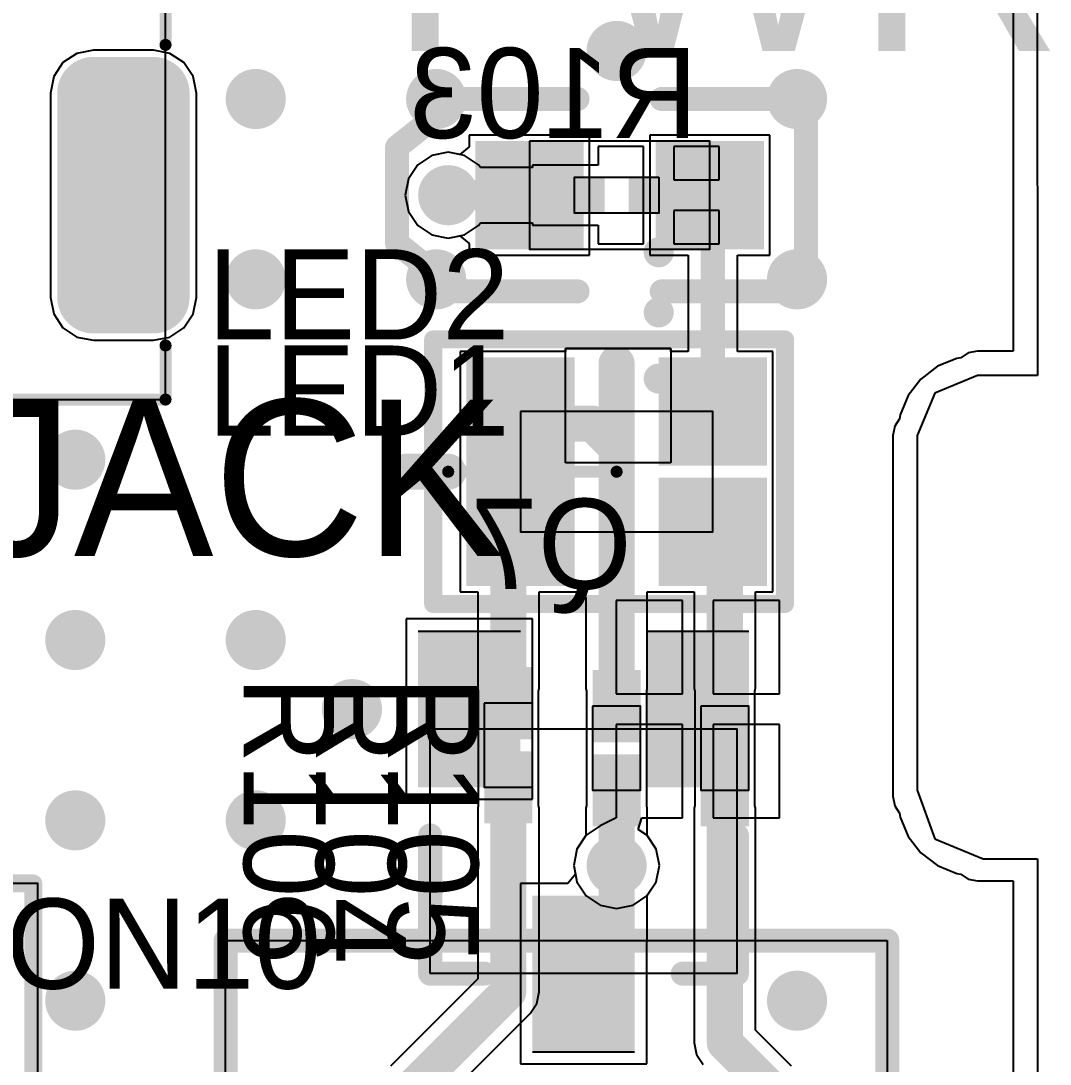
# Model space of a CAD drawing. Header units: millimetres. Extents: x 15 to 122, y 23 to 96.
# Drawn here: x 110.55 to 119.1, y 77.47 to 86.15 of the extents above; entities that cross this region are included whole.
import ezdxf

# ---------------------------------------------------------------- set-up
doc = ezdxf.new("R2010")
doc.units = ezdxf.units.MM
for name, color, linetype in [('Bottom Modules', 3, 'Continuous'), ('BottomLayer', 5, 'Continuous'), ('BottomOverlay', 54, 'Continuous'), ('BottomPaste', 16, 'Continuous'), ('TopLayer', 1, 'Continuous'), ('TopOverlay', 2, 'Continuous'), ('TopPaste', 8, 'Continuous'), ('TopSolder', 216, 'Continuous'), ('Upper Modules', 80, 'Continuous')]:
    doc.layers.add(name, color=color, linetype=linetype)
doc.styles.get("Standard").update_dxf_attribs({"font": 'ARExthalf2.shx', "width": 0.1})

msp = doc.modelspace()

# ---------------------------------------------------------------- linework, layer by layer
at = {"layer": 'Bottom Modules'}
for p, q in [((113.84999836, 81.07499659999999), (114.6999992, 81.07499659999999)), ((115.74999964, 81.07499406), (116.60000048, 81.07499406)), ((114.799999, 77.57499852), (115.64999984, 77.57499852))]:
    msp.add_line(p, q, dxfattribs=at)
for points in [[(115.85000198, 84.84999794), (115.85000198, 84.54999853999999), (115.15000084, 84.54999853999999), (115.15000084, 84.84999794)], [(113.94999816, 78.22499721999999), (113.94999816, 80.26174136763001), (116.49999814, 80.26174136763001), (116.49999814, 78.22499721999999)], [(105.61249896, 78.97499825999999), (105.61249896, 73.47499909999999), (110.68750024, 73.47499909999999), (110.68750024, 78.97499825999999)]]:
    msp.add_lwpolyline(points, close=True, dxfattribs=at)
at = {"layer": 'BottomLayer'}
for p, q in [((118.79609718, 91.99998364), (118.79608448, 83.40392005999999)), ((111.01343812, 85.87969362), (110.89766492, 85.80233792)), ((111.15000122, 85.90685891999999), (111.01343812, 85.87969362)), ((111.65000022, 85.90685891999999), (111.15000122, 85.90685891999999)), ((111.78656332, 85.87969362), (111.65000022, 85.90685891999999)), ((111.90233652, 85.80233792), (111.78656332, 85.87969362)), ((110.89766492, 85.80233792), (110.82030922, 85.68656471999999)), ((111.97969222, 85.68656471999999), (111.90233652, 85.80233792)), ((110.82030922, 85.68656471999999), (110.79314392, 85.55000161999999)), ((112.00685752, 85.55000161999999), (111.97969222, 85.68656471999999)), ((110.79314392, 85.55000161999999), (110.79314392, 83.84999993999999)), ((112.00685752, 83.84999993999999), (112.00685752, 85.55000161999999)), ((114.1000004, 85.05685808), (113.9634373, 85.02969277999999)), ((114.2365635, 85.02969277999999), (114.1000004, 85.05685808)), ((115.72300198, 85.10399794), (115.34600248, 85.10399794)), ((115.34600248, 85.10399794), (115.34600248, 84.94999774)), ((115.72300198, 84.69999824), (115.72300198, 85.10399794)), ((116.35400148, 85.10399794), (115.97700198, 85.10399794)), ((115.97700198, 85.10399794), (115.97700198, 84.82699824)), ((116.35400148, 84.82699824), (116.35400148, 85.10399794)), ((113.9634373, 85.02969277999999), (113.8476641, 84.95233707999999)), ((114.3523367, 84.95233707999999), (114.2365635, 85.02969277999999)), ((113.8476641, 84.95233707999999), (113.7703084, 84.83656388)), ((114.36766052, 84.92940342), (114.3523367, 84.95233707999999)), ((114.80000154, 84.92940342), (114.36766052, 84.92940342)), ((115.34600248, 84.94999774), (114.80000154, 84.94999774)), ((114.80000154, 84.94999774), (114.80000154, 84.92940342)), ((113.7703084, 84.83656388), (113.7431431, 84.70000078)), ((115.97700198, 84.82699824), (116.35400148, 84.82699824)), ((113.7431431, 84.70000078), (113.7703084, 84.56343767999999)), ((115.72300198, 84.29599854), (115.72300198, 84.69999824)), ((113.7703084, 84.56343767999999), (113.8476641, 84.44766448)), ((116.35400148, 84.57299823999999), (115.97700198, 84.57299823999999)), ((115.97700198, 84.57299823999999), (115.97700198, 84.29599854)), ((116.35400148, 84.29599854), (116.35400148, 84.57299823999999)), ((113.8476641, 84.44766448), (113.9634373, 84.37030878)), ((114.2365635, 84.37030878), (114.3523367, 84.44766448)), ((114.3523367, 84.44766448), (114.36765798, 84.47059306)), ((114.36765798, 84.47059306), (114.80000154, 84.47059306)), ((114.80000154, 84.47059306), (114.80000154, 84.44999874)), ((114.80000154, 84.44999874), (115.34600248, 84.44999874)), ((115.34600248, 84.44999874), (115.34600248, 84.29599854)), ((113.9634373, 84.37030878), (114.1000004, 84.34314348)), ((114.1000004, 84.34314348), (114.2365635, 84.37030878)), ((115.34600248, 84.29599854), (115.72300198, 84.29599854)), ((115.97700198, 84.29599854), (116.35400148, 84.29599854)), ((110.79314392, 83.84999993999999), (110.82030922, 83.71343684)), ((111.97969222, 83.71343684), (112.00685752, 83.84999993999999)), ((110.82030922, 83.71343684), (110.89766492, 83.59766364)), ((111.90233652, 83.59766364), (111.97969222, 83.71343684)), ((110.89766492, 83.59766364), (111.01343812, 83.52030794)), ((111.78656332, 83.52030794), (111.90233652, 83.59766364)), ((111.01343812, 83.52030794), (111.15000122, 83.49314264)), ((111.15000122, 83.49314264), (111.65000022, 83.49314264)), ((111.65000022, 83.49314264), (111.78656332, 83.52030794)), ((118.50000176, 83.40392005999999), (118.42196534, 83.38839811999999)), ((118.79608448, 83.40392005999999), (118.50000176, 83.40392005999999)), ((118.32770594, 83.34301339999999), (118.16715508, 83.27650858)), ((118.36050242, 83.3473314), (118.32770594, 83.34301339999999)), ((118.42196534, 83.38839811999999), (118.36050242, 83.3473314)), ((118.16715508, 83.27650858), (118.02928388, 83.17071758)), ((118.02928388, 83.17071758), (117.92349288, 83.03284891999999)), ((117.92349288, 83.03284891999999), (117.85698806, 82.87229552)), ((117.85698806, 82.87229552), (117.85267006, 82.83949903999999)), ((117.85267006, 82.83949903999999), (117.81160334, 82.77803612)), ((117.81160334, 82.77803612), (117.7960814, 82.69999969999999)), ((117.7960814, 82.69999969999999), (117.7960814, 79.70000062)), ((116.04800006, 81.32899406), (115.49599964, 81.32899406)), ((115.49599964, 81.32899406), (115.49599964, 80.55199535999999)), ((116.04800006, 80.55199535999999), (116.04800006, 81.32899406)), ((116.85400048, 81.32899406), (116.30200006, 81.32899406)), ((116.30200006, 81.32899406), (116.30200006, 80.55199535999999)), ((116.85400048, 80.55199535999999), (116.85400048, 81.32899406)), ((114.799999, 81.1749964), (113.74999856, 81.1749964)), ((113.74999856, 81.1749964), (113.74999856, 79.67499939999999)), ((114.799999, 79.67499939999999), (114.799999, 81.1749964)), ((115.49599964, 80.55199535999999), (116.04800006, 80.55199535999999)), ((116.30200006, 80.55199535999999), (116.85400048, 80.55199535999999)), ((116.04800006, 80.29799536), (115.49599964, 80.29799536)), ((115.49599964, 80.29799536), (115.49599964, 79.52100174)), ((116.04800006, 79.52099666), (116.04800006, 80.29799536)), ((116.85400048, 80.29799536), (116.30200006, 80.29799536)), ((116.30200006, 80.29799536), (116.30200006, 79.52099666)), ((116.85400048, 79.52099666), (116.85400048, 80.29799536)), ((113.74999856, 79.67499939999999), (113.97785942, 79.67499939999999)), ((113.97785942, 79.67499939999999), (114.0000006, 79.67059504)), ((114.0000006, 79.67059504), (114.02214178, 79.67499939999999)), ((114.02214178, 79.67499939999999), (114.799999, 79.67499939999999)), ((117.7960814, 79.70000062), (117.81160334, 79.6219642)), ((117.81160334, 79.6219642), (117.85267006, 79.56050128)), ((115.4959971, 79.52099919999999), (115.36343704, 79.4546925)), ((115.49599964, 79.52100174), (115.4959971, 79.52099919999999)), ((115.4959971, 79.52099919999999), (115.4959971, 79.52099919999999)), ((115.4959971, 79.52099919999999), (115.4959971, 79.52099919999999)), ((115.68055096, 79.42530216), (115.70957808, 79.52099666)), ((115.70957808, 79.52099666), (116.04800006, 79.52099666)), ((116.30200006, 79.52099666), (116.85400048, 79.52099666)), ((117.85267006, 79.56050128), (117.85698806, 79.52770733999999)), ((117.85698806, 79.52770733999999), (117.92349288, 79.36715647999999)), ((115.3634345, 79.45468996), (115.24766384, 79.3773368)), ((115.36343704, 79.4546925), (115.36343196, 79.4546925)), ((115.36343196, 79.4546925), (115.3634345, 79.45468996)), ((115.75233644, 79.3773368), (115.68055096, 79.42530216)), ((115.24766384, 79.3773368), (115.17030814, 79.2615636)), ((115.82969214, 79.2615636), (115.75233644, 79.3773368)), ((117.92349288, 79.36715647999999), (118.02928388, 79.22928528)), ((115.17030814, 79.2615636), (115.14314284, 79.1250005)), ((115.85685744, 79.1250005), (115.82969214, 79.2615636)), ((118.02928388, 79.22928528), (118.16715508, 79.12349427999999)), ((115.14314284, 79.1250005), (115.1576056, 79.05229808)), ((115.82969214, 78.9884374), (115.85685744, 79.1250005)), ((118.16715508, 79.12349427999999), (118.32770594, 79.05698946)), ((118.32770594, 79.05698946), (118.36049988, 79.05267146)), ((115.09416402, 78.97499572), (114.6999992, 78.97499572)), ((114.6999992, 78.97499572), (114.6999992, 77.47499872)), ((115.1576056, 79.05229808), (115.09416402, 78.97499572)), ((115.75489676, 78.87649705999999), (115.82969214, 78.9884374)), ((118.36049988, 79.05267146), (118.4219628, 79.01160474)), ((118.4219628, 79.01160474), (118.49999922, 78.9960828)), ((118.49999922, 78.9960828), (118.79608448, 78.9960828)), ((118.79608448, 78.9960828), (118.79609718, 75.99998769999999)), ((115.75489676, 78.49999794), (115.75489676, 78.87649705999999)), ((115.74999964, 78.47537772), (115.75489676, 78.49999794)), ((115.74999964, 77.47499872), (115.74999964, 78.47537772)), ((114.6999992, 77.47499872), (115.74999964, 77.47499872))]:
    msp.add_line(p, q, dxfattribs=at)
for points, const_width in [([(115.37500166, 85.90000092, 1), (115.62499862, 85.90000092, 1)], 0.2499995), ([(111.02500274, 85.55000161999999, 1), (111.2749997, 85.55000161999999, 1)], 0.2499995), ([(111.52500174, 85.55000161999999, 1), (111.7749987, 85.55000161999999, 1)], 0.2499995), ([(112.37496702, 85.49997377999999, 1), (112.62496398, 85.49997377999999, 1)], 0.2499995), ([(113.87496656, 85.49997377999999, 1), (114.12496352, 85.49997377999999, 1)], 0.2499995), ([(116.87496564, 85.49997377999999, 1), (117.1249626, 85.49997377999999, 1)], 0.2499995), ([(113.97500192, 84.70000078, 1), (114.22499888, 84.70000078, 1)], 0.2499995), ([(114.03750116, 84.70000078, 1), (114.16249964, 84.70000078, 1)], 0.12499848), ([(114.0375037, 84.69999824, 1), (114.16250218, 84.69999824, 1)], 0.12499848), ([(114.0375037, 84.69999824, 1), (114.16250218, 84.69999824, 1)], 0.12499848), ([(115.0875016, 84.69999824, 1), (115.21250008, 84.69999824, 1)], 0.12499848), ([(115.78750274, 84.22500045999999, 1), (115.91250122, 84.22500045999999, 1)], 0.12499848), ([(112.37496702, 83.99997424, 1), (112.62496398, 83.99997424, 1)], 0.2499995), ([(113.87496656, 83.99997424, 1), (114.12496352, 83.99997424, 1)], 0.2499995), ([(116.87496564, 83.99997424, 1), (117.1249626, 83.99997424, 1)], 0.2499995), ([(111.02500274, 83.84999993999999, 1), (111.2749997, 83.84999993999999, 1)], 0.2499995), ([(111.52500174, 83.84999993999999, 1), (111.7749987, 83.84999993999999, 1)], 0.2499995), ([(115.78750274, 83.72500146, 1), (115.91250122, 83.72500146, 1)], 0.12499848), ([(115.78750274, 83.17500002, 1), (115.91250122, 83.17500002, 1)], 0.12499848), ([(110.87496748, 82.4999747, 1), (111.12496444, 82.4999747, 1)], 0.2499995), ([(110.87496748, 80.99997515999999, 1), (111.12496444, 80.99997515999999, 1)], 0.2499995), ([(112.37496702, 80.99997515999999, 1), (112.62496398, 80.99997515999999, 1)], 0.2499995), ([(113.93750136, 79.90000022, 1), (114.06249984, 79.90000022, 1)], 0.12499848), ([(110.87496748, 79.49997562, 1), (111.12496444, 79.49997562, 1)], 0.2499995), ([(112.37496702, 79.49997562, 1), (112.62496398, 79.49997562, 1)], 0.2499995), ([(115.37500166, 79.1250005, 1), (115.62499862, 79.1250005, 1)], 0.2499995), ([(115.42500156, 79.1250005, 1), (115.57499872, 79.1250005, 1)], 0.1499997), ([(115.42500156, 78.49999794, 1), (115.57499872, 78.49999794, 1)], 0.1499997), ([(115.42500156, 78.49999794, 1), (115.57499872, 78.49999794, 1)], 0.1499997), ([(115.15000084, 78.22499721999999, 1), (115.299998, 78.22499721999999, 1)], 0.1499997), ([(110.87496748, 77.99997608, 1), (111.12496444, 77.99997608, 1)], 0.2499995), ([(116.87496564, 77.99997608, 1), (117.1249626, 77.99997608, 1)], 0.2499995)]:
    msp.add_lwpolyline(points, format="xyb", close=True, dxfattribs=dict(at, const_width=const_width))
for points, const_width in [([(114.1000004, 84.70000078), (114.10000294, 84.69999824)], 0.2499995), ([(114.10000294, 84.69999824), (115.15000084, 84.69999824)], 0.2499995), ([(115.50000014, 78.49999794), (115.50000014, 79.1250005)], 0.2999994), ([(115.22499942, 78.22499721999999), (115.50000014, 78.49999794)], 0.2999994)]:
    msp.add_lwpolyline(points, dxfattribs=dict(at, const_width=const_width))
for points in [[(111.15000122, 85.80000111999999), (111.15000122, 83.60000044), (111.65000022, 85.80000111999999), (111.65000022, 83.60000044)], [(110.90000172, 85.55000161999999), (110.90000172, 83.84999993999999), (111.89999972, 85.55000161999999), (111.89999972, 83.84999993999999)], [(114.90000134, 84.84999794), (114.90000134, 84.54999853999999), (115.40000034, 84.84999794), (115.40000034, 84.54999853999999)], [(115.60000248, 84.84999794), (115.60000248, 84.54999853999999), (116.10000148, 84.84999794), (116.10000148, 84.54999853999999)], [(113.84999836, 79.7749992), (114.6999992, 79.7749992), (113.84999836, 81.07499659999999), (114.6999992, 81.07499659999999)], [(115.74999964, 79.77499666), (116.60000048, 79.77499666), (115.74999964, 81.07499406), (116.60000048, 81.07499406)], [(114.799999, 77.57499852), (115.64999984, 77.57499852), (114.799999, 78.87499591999999), (115.64999984, 78.87499591999999)]]:
    msp.add_solid(points, dxfattribs=at)
at = {"layer": 'BottomOverlay'}
for points, const_width in [([(113.42500048, 80.4249979, 1), (113.17499844, 80.4249979, 1)], 0.2499995), ([(113.1124992, 80.4249979, 1), (113.23749768, 80.4249979, 1)], 0.12499848), ([(113.36250124, 80.4249979, 1), (113.48749972, 80.4249979, 1)], 0.12499848), ([(113.89999826, 79.37499745999999, 1), (113.99999806, 79.37499745999999, 1)], 0.0999998), ([(116.44999824, 79.37499745999999, 1), (116.54999804, 79.37499745999999, 1)], 0.0999998), ([(110.61249912, 78.97499825999999, 1), (110.68750024, 78.97499825999999, 1)], 0.07499858), ([(110.61249912, 78.97499825999999, 1), (110.68750024, 78.97499825999999, 1)], 0.07499858), ([(113.89999826, 78.22499721999999, 1), (113.99999806, 78.22499721999999, 1)], 0.0999998), ([(113.89999826, 78.22499721999999, 1), (113.99999806, 78.22499721999999, 1)], 0.0999998), ([(114.3499999, 78.22499721999999, 1), (114.4499997, 78.22499721999999, 1)], 0.0999998), ([(115.99999914, 78.22499721999999, 1), (116.09999894, 78.22499721999999, 1)], 0.0999998), ([(116.44999824, 78.22499721999999, 1), (116.54999804, 78.22499721999999, 1)], 0.0999998), ([(116.45000078, 78.22499721999999, 1), (116.55000058, 78.22499721999999, 1)], 0.0999998)]:
    msp.add_lwpolyline(points, format="xyb", close=True, dxfattribs=dict(at, const_width=const_width))
for points, const_width in [([(113.94999816, 78.22499721999999), (113.94999816, 79.37499745999999)], 0.1999996), ([(116.49999814, 78.22499721999999), (116.49999814, 79.37499745999999)], 0.1999996), ([(110.40000018, 78.97499825999999), (110.64999968, 78.97499825999999)], 0.1499997), ([(110.64999968, 73.47499909999999), (110.64999968, 78.97499825999999)], 0.1499997), ([(113.94999816, 78.22499721999999), (114.3999998, 78.22499721999999)], 0.1999996), ([(116.04999904, 78.22499721999999), (116.50000068, 78.22499721999999)], 0.1999996)]:
    msp.add_lwpolyline(points, dxfattribs=dict(at, const_width=const_width))
at = {"layer": 'BottomPaste'}
for points in [[(114.90000134, 84.84999794), (114.90000134, 84.54999853999999), (115.40000034, 84.84999794), (115.40000034, 84.54999853999999)], [(114.90000134, 84.84999794), (114.90000134, 84.54999853999999), (115.40000034, 84.84999794), (115.40000034, 84.54999853999999)], [(115.60000248, 84.84999794), (115.60000248, 84.54999853999999), (116.10000148, 84.84999794), (116.10000148, 84.54999853999999)], [(115.60000248, 84.84999794), (115.60000248, 84.54999853999999), (116.10000148, 84.84999794), (116.10000148, 84.54999853999999)], [(113.84999836, 79.7749992), (114.6999992, 79.7749992), (113.84999836, 81.07499659999999), (114.6999992, 81.07499659999999)], [(113.84999836, 79.7749992), (114.6999992, 79.7749992), (113.84999836, 81.07499659999999), (114.6999992, 81.07499659999999)], [(115.74999964, 79.77499666), (116.60000048, 79.77499666), (115.74999964, 81.07499406), (116.60000048, 81.07499406)], [(115.74999964, 79.77499666), (116.60000048, 79.77499666), (115.74999964, 81.07499406), (116.60000048, 81.07499406)], [(114.799999, 77.57499852), (115.64999984, 77.57499852), (114.799999, 78.87499591999999), (115.64999984, 78.87499591999999)], [(114.799999, 77.57499852), (115.64999984, 77.57499852), (114.799999, 78.87499591999999), (115.64999984, 78.87499591999999)]]:
    msp.add_solid(points, dxfattribs=at)
at = {"layer": 'TopLayer'}
for p, q in [((118.79609718, 91.99998364), (118.79608448, 83.40392005999999)), ((111.01343812, 85.87969362), (110.89766492, 85.80233792)), ((111.15000122, 85.90685891999999), (111.01343812, 85.87969362)), ((111.65000022, 85.90685891999999), (111.15000122, 85.90685891999999)), ((111.78656332, 85.87969362), (111.65000022, 85.90685891999999)), ((111.90233652, 85.80233792), (111.78656332, 85.87969362)), ((110.89766492, 85.80233792), (110.82030922, 85.68656471999999)), ((111.97969222, 85.68656471999999), (111.90233652, 85.80233792)), ((110.82030922, 85.68656471999999), (110.79314392, 85.55000161999999)), ((112.00685752, 85.55000161999999), (111.97969222, 85.68656471999999)), ((110.79314392, 85.55000161999999), (110.79314392, 83.84999993999999)), ((112.00685752, 83.84999993999999), (112.00685752, 85.55000161999999)), ((115.27499932, 85.19999978), (114.27500132, 85.19999978)), ((114.27500132, 85.19999978), (114.27500132, 85.10086358)), ((115.27499932, 84.20000178), (115.27499932, 85.19999978)), ((116.7750014, 85.19999978), (115.7750034, 85.19999978)), ((115.7750034, 85.19999978), (115.7750034, 84.20000178)), ((116.7750014, 84.20000178), (116.7750014, 85.19999978)), ((114.1000004, 85.05685808), (113.9634373, 85.02969277999999)), ((114.19769896, 85.03742453999999), (114.1000004, 85.05685808)), ((114.27500132, 85.10086358), (114.19769896, 85.03742453999999)), ((113.9634373, 85.02969277999999), (113.8476641, 84.95233707999999)), ((113.8476641, 84.95233707999999), (113.7703084, 84.83656388)), ((113.7703084, 84.83656388), (113.7431431, 84.70000078)), ((113.7431431, 84.70000078), (113.7703084, 84.56343767999999)), ((113.7703084, 84.56343767999999), (113.8476641, 84.44766448)), ((113.8476641, 84.44766448), (113.9634373, 84.37030878)), ((113.9634373, 84.37030878), (114.1000004, 84.34314348)), ((114.1000004, 84.34314348), (114.19769896, 84.36257701999999)), ((114.19769896, 84.36257701999999), (114.27500132, 84.29913798)), ((114.27500132, 84.29913798), (114.27500132, 84.20000178)), ((114.27500132, 84.20000178), (115.27499932, 84.20000178)), ((115.7750034, 84.20000178), (116.09608226, 84.20000178)), ((116.09608226, 84.20000178), (116.09608226, 83.3999983)), ((116.5039199, 83.3999983), (116.5039199, 84.20000178)), ((116.5039199, 84.20000178), (116.7750014, 84.20000178)), ((110.79314392, 83.84999993999999), (110.82030922, 83.71343684)), ((111.97969222, 83.71343684), (112.00685752, 83.84999993999999)), ((110.82030922, 83.71343684), (110.89766492, 83.59766364)), ((111.90233652, 83.59766364), (111.97969222, 83.71343684)), ((110.89766492, 83.59766364), (111.01343812, 83.52030794)), ((111.78656332, 83.52030794), (111.90233652, 83.59766364)), ((111.01343812, 83.52030794), (111.15000122, 83.49314264)), ((111.15000122, 83.49314264), (111.65000022, 83.49314264)), ((111.65000022, 83.49314264), (111.78656332, 83.52030794)), ((115.07499972, 83.3999983), (114.2000002, 83.3999983)), ((114.2000002, 83.3999983), (114.2000002, 82.4000003)), ((115.07499972, 82.47500142), (115.07499972, 83.42499952)), ((115.07499972, 83.42499952), (115.95000178, 83.42499952)), ((115.95000178, 83.42499952), (115.07499972, 83.42499952)), ((115.07499972, 83.42499952), (115.07499972, 83.3999983)), ((115.95000178, 83.42499952), (115.95000178, 82.47500142)), ((115.95000178, 83.3999983), (115.95000178, 83.42499952)), ((116.09608226, 83.3999983), (115.95000178, 83.3999983)), ((116.80000008, 83.3999983), (116.5039199, 83.3999983)), ((116.80000008, 82.4000003), (116.80000008, 83.3999983)), ((118.50000176, 83.40392005999999), (118.42196534, 83.38839811999999)), ((118.79608448, 83.40392005999999), (118.50000176, 83.40392005999999)), ((118.32770594, 83.34301339999999), (118.16715508, 83.27650858)), ((118.36050242, 83.3473314), (118.32770594, 83.34301339999999)), ((118.42196534, 83.38839811999999), (118.36050242, 83.3473314)), ((118.16715508, 83.27650858), (118.02928388, 83.17071758)), ((118.02928388, 83.17071758), (117.92349288, 83.03284891999999)), ((117.92349288, 83.03284891999999), (117.85698806, 82.87229552)), ((117.85698806, 82.87229552), (117.85267006, 82.83949903999999)), ((117.85267006, 82.83949903999999), (117.81160334, 82.77803612)), ((117.81160334, 82.77803612), (117.7960814, 82.69999969999999)), ((117.7960814, 82.69999969999999), (117.7960814, 79.70000062)), ((115.95000178, 82.47500142), (115.07499972, 82.47500142)), ((114.2000002, 82.4000003), (114.2000002, 81.4000023)), ((116.80000008, 81.4000023), (116.80000008, 82.4000003)), ((114.2000002, 81.4000023), (114.34510532, 81.4000023)), ((114.34510532, 81.4000023), (114.34510532, 80.60000136)), ((114.85489856, 80.60000136), (114.85489856, 81.4000023)), ((114.85489856, 81.4000023), (115.19999566, 81.4000023)), ((115.19999566, 81.4000023), (115.19999312, 81.4000023)), ((115.19999312, 81.4000023), (115.24510352, 81.3548919)), ((115.19999566, 81.4000023), (115.19999566, 81.4000023)), ((115.75489676, 80.60000136), (115.75489676, 81.39999976)), ((115.75489676, 81.39999976), (115.80000462, 81.39999976)), ((115.80000462, 81.39999976), (115.80000462, 81.4000023)), ((115.80000462, 81.4000023), (116.14510426, 81.4000023)), ((116.14510426, 81.4000023), (116.14510426, 80.60000136)), ((116.6548975, 80.60000136), (116.6548975, 81.4000023)), ((116.6548975, 81.4000023), (116.80000008, 81.4000023)), ((115.24510352, 81.3548919), (115.24510352, 80.60000136)), ((114.34510532, 80.60000136), (114.3499999, 80.57539638)), ((114.3499999, 80.57539638), (114.3499999, 80.19571972)), ((114.8499989, 80.57536843999999), (114.85489856, 80.60000136)), ((114.8499989, 80.19571718), (114.8499989, 80.57536843999999)), ((115.24510352, 80.60000136), (115.2499981, 80.57539638)), ((115.2499981, 80.57539638), (115.2499981, 80.17071849999999)), ((115.7499971, 80.57536843999999), (115.75489676, 80.60000136)), ((115.7499971, 80.17071596), (115.7499971, 80.57536843999999)), ((116.14510426, 80.60000136), (116.14999884, 80.57539638)), ((116.14999884, 80.57539638), (116.14999884, 80.17071849999999)), ((116.64999784, 80.57536843999999), (116.6548975, 80.60000136)), ((116.64999784, 80.17071596), (116.64999784, 80.57536843999999)), ((114.3499999, 80.19571972), (114.34999736, 80.19571718)), ((114.34999736, 80.19571718), (114.3499999, 80.19571463999999)), ((114.3499999, 80.19571463999999), (114.34999736, 80.12500358)), ((114.8499989, 80.19571463999999), (114.85000144, 80.19571718)), ((114.85000144, 80.19571718), (114.8499989, 80.19571718)), ((114.85000144, 80.12500358), (114.8499989, 80.19571463999999)), ((114.34999736, 80.12500358), (114.34999736, 80.12500104)), ((114.34999736, 80.12500104), (114.34999736, 80.12500104)), ((114.34999736, 80.12500104), (114.3499999, 80.05429251999999)), ((114.8499989, 80.05429251999999), (114.85000144, 80.12500104)), ((114.85000144, 80.12500104), (114.85000144, 80.12500358)), ((114.85000144, 80.12500358), (114.85000144, 80.12500358)), ((115.2499981, 80.17071849999999), (115.24999556, 80.17071596)), ((115.24999556, 80.17071596), (115.2499981, 80.17071342)), ((115.2499981, 80.17071342), (115.24999556, 80.10000235999999)), ((115.24999556, 80.10000235999999), (115.24999556, 80.09999982)), ((115.24999556, 80.09999982), (115.24999556, 80.09999982)), ((115.24999556, 80.09999982), (115.2499981, 80.0292913)), ((115.7499971, 80.17071342), (115.74999964, 80.17071596)), ((115.74999964, 80.17071596), (115.7499971, 80.17071596)), ((115.74999964, 80.10000235999999), (115.7499971, 80.17071342)), ((115.7499971, 80.0292913), (115.74999964, 80.09999982)), ((115.74999964, 80.09999982), (115.74999964, 80.10000235999999)), ((115.74999964, 80.10000235999999), (115.74999964, 80.10000235999999)), ((116.14999884, 80.17071849999999), (116.1499963, 80.17071596)), ((116.1499963, 80.17071596), (116.14999884, 80.17071342)), ((116.14999884, 80.17071342), (116.1499963, 80.10000235999999)), ((116.1499963, 80.10000235999999), (116.1499963, 80.09999982)), ((116.1499963, 80.09999982), (116.1499963, 80.09999982)), ((116.1499963, 80.09999982), (116.14999884, 80.0292913)), ((116.64999784, 80.17071342), (116.65000038, 80.17071596)), ((116.65000038, 80.17071596), (116.64999784, 80.17071596)), ((116.65000038, 80.10000235999999), (116.64999784, 80.17071342)), ((116.64999784, 80.0292913), (116.65000038, 80.09999982)), ((116.65000038, 80.09999982), (116.65000038, 80.10000235999999)), ((116.65000038, 80.10000235999999), (116.65000038, 80.10000235999999)), ((114.3499999, 80.05429251999999), (114.34999736, 80.05428998)), ((114.34999736, 80.05428998), (114.3499999, 80.05428998)), ((114.3499999, 80.05428998), (114.3499999, 79.6246058)), ((114.85000144, 80.05428998), (114.8499989, 80.05429251999999)), ((114.8499989, 80.05428744), (114.85000144, 80.05428998)), ((114.8499989, 79.62463374), (114.8499989, 80.05428744)), ((115.2499981, 80.0292913), (115.24999556, 80.02928876)), ((115.24999556, 80.02928876), (115.2499981, 80.02928876)), ((115.2499981, 80.02928876), (115.2499981, 79.6246058)), ((115.74999964, 80.02928876), (115.7499971, 80.0292913)), ((115.7499971, 80.02928621999999), (115.74999964, 80.02928876)), ((115.7499971, 79.62463374), (115.7499971, 80.02928621999999)), ((116.14999884, 80.0292913), (116.1499963, 80.02928876)), ((116.1499963, 80.02928876), (116.14999884, 80.02928876)), ((116.14999884, 80.02928876), (116.14999884, 79.6246058)), ((116.65000038, 80.02928876), (116.64999784, 80.0292913)), ((116.64999784, 80.02928621999999), (116.65000038, 80.02928876)), ((116.64999784, 79.62463374), (116.64999784, 80.02928621999999)), ((117.7960814, 79.70000062), (117.81160334, 79.6219642)), ((114.3499999, 79.6246058), (114.34510532, 79.60000081999999)), ((114.34510532, 79.60000081999999), (114.34510532, 78.18058531999999)), ((114.85489856, 79.60000081999999), (114.8499989, 79.62463374)), ((114.85489856, 78.07500259999999), (114.85489856, 79.60000081999999)), ((115.2499981, 79.6246058), (115.24510352, 79.60000081999999)), ((115.24510352, 79.60000081999999), (115.24510352, 79.37350393999999)), ((115.75489676, 79.60000081999999), (115.7499971, 79.62463374)), ((115.75489676, 79.37350393999999), (115.75489676, 79.60000081999999)), ((116.14999884, 79.6246058), (116.14510426, 79.60000081999999)), ((116.14510426, 79.60000081999999), (116.14510426, 77.64999963999999)), ((116.6548975, 79.60000081999999), (116.64999784, 79.62463374)), ((116.6548975, 77.75557982), (116.6548975, 79.60000081999999)), ((117.81160334, 79.6219642), (117.85267006, 79.56050128)), ((117.85267006, 79.56050128), (117.85698806, 79.52770733999999)), ((117.85698806, 79.52770733999999), (117.92349288, 79.36715647999999)), ((115.24510352, 79.37350393999999), (115.17030814, 79.2615636)), ((115.82969214, 79.2615636), (115.75489676, 79.37350393999999)), ((117.92349288, 79.36715647999999), (118.02928388, 79.22928528)), ((115.17030814, 79.2615636), (115.14314284, 79.1250005)), ((115.85685744, 79.1250005), (115.82969214, 79.2615636)), ((118.02928388, 79.22928528), (118.16715508, 79.12349427999999)), ((115.14314284, 79.1250005), (115.17030814, 78.9884374)), ((115.82969214, 78.9884374), (115.85685744, 79.1250005)), ((118.16715508, 79.12349427999999), (118.32770594, 79.05698946)), ((118.32770594, 79.05698946), (118.36049988, 79.05267146)), ((115.17030814, 78.9884374), (115.24766384, 78.8726642)), ((115.75233644, 78.8726642), (115.82969214, 78.9884374)), ((118.36049988, 79.05267146), (118.4219628, 79.01160474)), ((118.4219628, 79.01160474), (118.49999922, 78.9960828)), ((118.49999922, 78.9960828), (118.79608448, 78.9960828)), ((118.79608448, 78.9960828), (118.79609718, 75.99998769999999)), ((115.24766384, 78.8726642), (115.36343704, 78.79530849999999)), ((115.36343704, 78.79530849999999), (115.50000014, 78.7681432)), ((115.50000014, 78.7681432), (115.63656324, 78.79530849999999)), ((115.63656324, 78.79530849999999), (115.75233644, 78.8726642)), ((114.34510532, 78.18058531999999), (113.62048142, 77.45595888)), ((114.8354955, 77.97745898), (114.85489856, 78.07500259999999)), ((114.78024288, 77.8947642), (114.8354955, 77.97745898)), ((113.98095822, 77.09548208), (114.78024288, 77.8947642)), ((116.95451844, 77.45595888), (116.6548975, 77.75557982)), ((116.14510426, 77.64999963999999), (116.16450732, 77.55245348)), ((116.16450732, 77.55245348), (116.21976248, 77.46976124))]:
    msp.add_line(p, q, dxfattribs=at)
for points, const_width in [([(115.37500166, 85.90000092, 1), (115.62499862, 85.90000092, 1)], 0.2499995), ([(111.02500274, 85.55000161999999, 1), (111.2749997, 85.55000161999999, 1)], 0.2499995), ([(111.52500174, 85.55000161999999, 1), (111.7749987, 85.55000161999999, 1)], 0.2499995), ([(112.37496702, 85.49997377999999, 1), (112.62496398, 85.49997377999999, 1)], 0.2499995), ([(113.87496656, 85.49997377999999, 1), (114.12496352, 85.49997377999999, 1)], 0.2499995), ([(116.87496564, 85.49997377999999, 1), (117.1249626, 85.49997377999999, 1)], 0.2499995), ([(113.97500192, 84.70000078, 1), (114.22499888, 84.70000078, 1)], 0.2499995), ([(114.03750116, 84.70000078, 1), (114.16249964, 84.70000078, 1)], 0.12499848), ([(114.71250108, 84.70000078, 1), (114.83749956, 84.70000078, 1)], 0.12499848), ([(116.2250025, 84.70000078, 1), (116.3250023, 84.70000078, 1)], 0.0999998), ([(116.25000118, 84.6750021, 1), (116.35000098, 84.6750021, 1)], 0.0999998), ([(116.25000118, 84.6750021, 1), (116.35000098, 84.6750021, 1)], 0.0999998), ([(112.37496702, 83.99997424, 1), (112.62496398, 83.99997424, 1)], 0.2499995), ([(113.87496656, 83.99997424, 1), (114.12496352, 83.99997424, 1)], 0.2499995), ([(116.87496564, 83.99997424, 1), (117.1249626, 83.99997424, 1)], 0.2499995), ([(111.02500274, 83.84999993999999, 1), (111.2749997, 83.84999993999999, 1)], 0.2499995), ([(111.52500174, 83.84999993999999, 1), (111.7749987, 83.84999993999999, 1)], 0.2499995), ([(116.25000118, 82.89999929999999, 1), (116.35000098, 82.89999929999999, 1)], 0.0999998), ([(114.62500062, 82.7999995, 1), (114.77499778, 82.7999995, 1)], 0.1499997), ([(115.22500196, 82.7999995, 1), (115.37499912, 82.7999995, 1)], 0.1499997), ([(115.22500196, 82.7999995, 1), (115.37499912, 82.7999995, 1)], 0.1499997), ([(116.23750184, 82.7999995, 1), (116.36250032, 82.7999995, 1)], 0.12499848), ([(110.87496748, 82.4999747, 1), (111.12496444, 82.4999747, 1)], 0.2499995), ([(115.42500156, 82.5999999, 1), (115.57499872, 82.5999999, 1)], 0.1499997), ([(115.42500156, 82.5999999, 1), (115.57499872, 82.5999999, 1)], 0.1499997), ([(116.21250062, 81.8000015, 1), (116.38750154, 81.8000015, 1)], 0.17499838), ([(114.52500336, 81.70000424, 1), (114.67500052, 81.70000424, 1)], 0.1499997), ([(116.31250042, 81.7000017, 1), (116.48750134, 81.7000017, 1)], 0.17499838), ([(116.3250023, 81.7000017, 1), (116.47499946, 81.7000017, 1)], 0.1499997), ([(110.87496748, 80.99997515999999, 1), (111.12496444, 80.99997515999999, 1)], 0.2499995), ([(112.37496702, 80.99997515999999, 1), (112.62496398, 80.99997515999999, 1)], 0.2499995), ([(114.52500336, 80.60000136, 1), (114.67500052, 80.60000136, 1)], 0.1499997), ([(115.42500156, 80.60000136, 1), (115.57499872, 80.60000136, 1)], 0.1499997), ([(116.3250023, 80.60000136, 1), (116.47499946, 80.60000136, 1)], 0.1499997), ([(110.87496748, 79.49997562, 1), (111.12496444, 79.49997562, 1)], 0.2499995), ([(112.37496702, 79.49997562, 1), (112.62496398, 79.49997562, 1)], 0.2499995), ([(114.52500336, 79.60000081999999, 1), (114.67500052, 79.60000081999999, 1)], 0.1499997), ([(115.42500156, 79.60000081999999, 1), (115.57499872, 79.60000081999999, 1)], 0.1499997), ([(116.3250023, 79.60000081999999, 1), (116.47499946, 79.60000081999999, 1)], 0.1499997), ([(115.37500166, 79.1250005, 1), (115.62499862, 79.1250005, 1)], 0.2499995), ([(115.42500156, 79.1250005, 1), (115.57499872, 79.1250005, 1)], 0.1499997), ([(110.87496748, 77.99997608, 1), (111.12496444, 77.99997608, 1)], 0.2499995), ([(114.52500336, 78.07500259999999, 1), (114.67500052, 78.07500259999999, 1)], 0.1499997), ([(114.52500336, 78.07500259999999, 1), (114.67500052, 78.07500259999999, 1)], 0.1499997), ([(116.87496564, 77.99997608, 1), (117.1249626, 77.99997608, 1)], 0.2499995), ([(116.3250023, 77.64999963999999, 1), (116.47499946, 77.64999963999999, 1)], 0.1499997), ([(116.3250023, 77.64999963999999, 1), (116.47499946, 77.64999963999999, 1)], 0.1499997)]:
    msp.add_lwpolyline(points, format="xyb", close=True, dxfattribs=dict(at, const_width=const_width))
for points, const_width in [([(114.1000004, 84.70000078), (114.77500032, 84.70000078)], 0.2499995), ([(116.2750024, 84.70000078), (116.30000108, 84.6750021)], 0.1999996), ([(116.30000108, 82.89999929999999), (116.30000108, 84.6750021)], 0.1999996), ([(114.6999992, 82.7999995), (115.30000054, 82.7999995)], 0.2999994), ([(115.30000054, 82.7999995), (115.50000014, 82.5999999)], 0.2999994), ([(115.50000014, 80.60000136), (115.50000014, 82.5999999)], 0.2999994), ([(116.30000108, 81.8000015), (116.40000088, 81.7000017)], 0.3499993), ([(114.60000194, 80.60000136), (114.60000194, 81.70000424)], 0.2999994), ([(116.40000088, 80.60000136), (116.40000088, 81.7000017)], 0.2999994), ([(114.60000194, 78.07500259999999), (114.60000194, 79.60000081999999)], 0.2999994), ([(115.50000014, 79.1250005), (115.50000014, 79.60000081999999)], 0.2999994), ([(116.40000088, 77.64999963999999), (116.40000088, 79.60000081999999)], 0.2999994), ([(113.62500008, 77.10000074), (114.60000194, 78.07500259999999)], 0.2999994), ([(116.40000088, 77.64999963999999), (116.94999978, 77.10000074)], 0.2999994)]:
    msp.add_lwpolyline(points, dxfattribs=dict(at, const_width=const_width))
for points in [[(111.15000122, 85.80000111999999), (111.15000122, 83.60000044), (111.65000022, 85.80000111999999), (111.65000022, 83.60000044)], [(110.90000172, 85.55000161999999), (110.90000172, 83.84999993999999), (111.89999972, 85.55000161999999), (111.89999972, 83.84999993999999)], [(115.17499952, 85.09999997999999), (114.37500112, 85.09999997999999), (115.17499952, 84.30000158), (114.37500112, 84.30000158)], [(116.6750016, 85.09999997999999), (115.8750032, 85.09999997999999), (116.6750016, 84.30000158), (115.8750032, 84.30000158)], [(115.0999984, 83.2999985), (114.3, 83.2999985), (115.0999984, 82.5000001), (114.3, 82.5000001)], [(116.70000028, 83.2999985), (115.90000188, 83.2999985), (116.70000028, 82.5000001), (115.90000188, 82.5000001)], [(115.0999984, 82.3000005), (114.3, 82.3000005), (115.0999984, 81.50000209999999), (114.3, 81.50000209999999)], [(116.70000028, 82.3000005), (115.90000188, 82.3000005), (116.70000028, 81.50000209999999), (115.90000188, 81.50000209999999)], [(114.7499991, 80.72500237999999), (114.4499997, 80.72500237999999), (114.7499991, 80.22500337999999), (114.4499997, 80.22500337999999)], [(115.6499973, 80.70000116), (115.3499979, 80.70000116), (115.6499973, 80.20000216), (115.3499979, 80.20000216)], [(116.54999804, 80.70000116), (116.24999864, 80.70000116), (116.54999804, 80.20000216), (116.24999864, 80.20000216)], [(114.7499991, 80.02500124), (114.4499997, 80.02500124), (114.7499991, 79.52500223999999), (114.4499997, 79.52500223999999)], [(115.6499973, 80.00000002), (115.3499979, 80.00000002), (115.6499973, 79.50000102), (115.3499979, 79.50000102)], [(116.54999804, 80.00000002), (116.24999864, 80.00000002), (116.54999804, 79.50000102), (116.24999864, 79.50000102)]]:
    msp.add_solid(points, dxfattribs=at)
at = {"layer": 'TopOverlay'}
for points, const_width in [([(111.75000002, 85.95000082), (111.75000002, 90.60000167999999)], 0.0999998), ([(113.67499998, 85.09999997999999), (114.17500152, 85.50000172)], 0.1999996), ([(114.17500152, 85.50000172), (115.17499952, 85.50000172)], 0.1999996), ([(115.87500066, 85.50000172), (117.0750008, 85.50000172)], 0.1999996), ([(117.0750008, 83.89999983999999), (117.0750008, 85.50000172)], 0.1999996), ([(113.67499998, 84.30000158), (113.67499998, 85.09999997999999)], 0.1999996), ([(113.67499998, 84.30000158), (114.17500152, 83.89999983999999)], 0.1999996), ([(114.17500152, 83.89999983999999), (115.17499952, 83.89999983999999)], 0.1999996), ([(115.87500066, 83.89999983999999), (117.0750008, 83.89999983999999)], 0.1999996), ([(113.97499938, 81.29999996), (113.97499938, 83.50000064)], 0.1499997), ([(113.97499938, 83.50000064), (114.2000002, 83.50000064)], 0.1499997), ([(114.2000002, 83.50000064), (116.89999988, 83.50000064)], 0.1499997), ([(116.89999988, 81.29999996), (116.89999988, 83.50000064)], 0.1499997), ([(111.75000002, 83.00000164), (111.75000002, 83.45000074)], 0.0999998), ([(115.50000014, 81.49999955999999), (115.50000014, 83.30000104)], 0.2999994), ([(104.44999938, 83.00000164), (111.75000002, 83.00000164)], 0.0999998), ([(113.7500011, 82.4000003), (114.1000004, 82.4000003)], 0.2999994), ([(114.1000004, 82.4000003), (115.50000014, 82.4000003)], 0.0999998), ([(113.97499938, 81.29999996), (116.89999988, 81.29999996)], 0.1499997), ([(112.25000156, 78.50000302), (117.75000072, 78.50000302)], 0.1999996), ([(112.25000156, 74.99999986), (112.25000156, 78.50000302)], 0.1999996), ([(117.75000072, 74.99999986), (117.75000072, 78.50000302)], 0.1999996)]:
    msp.add_lwpolyline(points, dxfattribs=dict(at, const_width=const_width))
for points, const_width in [([(111.72500134, 85.95000082, 1), (111.7749987, 85.95000082, 1)], 0.0499999), ([(114.12500162, 85.50000172, 1), (114.22500142, 85.50000172, 1)], 0.0999998), ([(114.12500162, 85.50000172, 1), (114.22500142, 85.50000172, 1)], 0.0999998), ([(115.12499962, 85.50000172, 1), (115.22499942, 85.50000172, 1)], 0.0999998), ([(115.82500076, 85.50000172, 1), (115.92500056, 85.50000172, 1)], 0.0999998), ([(117.0250009, 85.50000172, 1), (117.1250007, 85.50000172, 1)], 0.0999998), ([(117.0250009, 85.50000172, 1), (117.1250007, 85.50000172, 1)], 0.0999998), ([(113.62500008, 85.09999997999999, 1), (113.72499988, 85.09999997999999, 1)], 0.0999998), ([(113.62500008, 85.09999997999999, 1), (113.72499988, 85.09999997999999, 1)], 0.0999998), ([(113.62500008, 84.30000158, 1), (113.72499988, 84.30000158, 1)], 0.0999998), ([(113.62500008, 84.30000158, 1), (113.72499988, 84.30000158, 1)], 0.0999998), ([(114.12500162, 83.89999983999999, 1), (114.22500142, 83.89999983999999, 1)], 0.0999998), ([(114.12500162, 83.89999983999999, 1), (114.22500142, 83.89999983999999, 1)], 0.0999998), ([(115.12499962, 83.89999983999999, 1), (115.22499942, 83.89999983999999, 1)], 0.0999998), ([(115.82500076, 83.89999983999999, 1), (115.92500056, 83.89999983999999, 1)], 0.0999998), ([(117.0250009, 83.89999983999999, 1), (117.1250007, 83.89999983999999, 1)], 0.0999998), ([(117.0250009, 83.89999983999999, 1), (117.1250007, 83.89999983999999, 1)], 0.0999998), ([(113.93749882, 83.50000064, 1), (114.01249994, 83.50000064, 1)], 0.07499858), ([(113.93749882, 83.50000064, 1), (114.01249994, 83.50000064, 1)], 0.07499858), ([(114.16249964, 83.50000064, 1), (114.23750076, 83.50000064, 1)], 0.07499858), ([(114.16249964, 83.50000064, 1), (114.23750076, 83.50000064, 1)], 0.07499858), ([(116.86249932, 83.50000064, 1), (116.93750044, 83.50000064, 1)], 0.07499858), ([(116.86249932, 83.50000064, 1), (116.93750044, 83.50000064, 1)], 0.07499858), ([(111.72500134, 83.45000074, 1), (111.7749987, 83.45000074, 1)], 0.0499999), ([(115.42500156, 83.30000104, 1), (115.57499872, 83.30000104, 1)], 0.1499997), ([(111.72500134, 83.00000164, 1), (111.7749987, 83.00000164, 1)], 0.0499999), ([(111.72500134, 83.00000164, 1), (111.7749987, 83.00000164, 1)], 0.0499999), ([(113.67500252, 82.4000003, 1), (113.82499968, 82.4000003, 1)], 0.1499997), ([(114.02500182, 82.4000003, 1), (114.17499898, 82.4000003, 1)], 0.1499997), ([(114.07500172, 82.4000003, 1), (114.12499908, 82.4000003, 1)], 0.0499999), ([(115.47500146, 82.4000003, 1), (115.52499882, 82.4000003, 1)], 0.0499999), ([(115.42500156, 81.49999955999999, 1), (115.57499872, 81.49999955999999, 1)], 0.1499997), ([(113.93749882, 81.29999996, 1), (114.01249994, 81.29999996, 1)], 0.07499858), ([(113.93749882, 81.29999996, 1), (114.01249994, 81.29999996, 1)], 0.07499858), ([(116.86249932, 81.29999996, 1), (116.93750044, 81.29999996, 1)], 0.07499858), ([(116.86249932, 81.29999996, 1), (116.93750044, 81.29999996, 1)], 0.07499858), ([(112.20000166, 78.50000302, 1), (112.30000146, 78.50000302, 1)], 0.0999998), ([(112.20000166, 78.50000302, 1), (112.30000146, 78.50000302, 1)], 0.0999998), ([(117.70000082, 78.50000302, 1), (117.80000062, 78.50000302, 1)], 0.0999998), ([(117.70000082, 78.50000302, 1), (117.80000062, 78.50000302, 1)], 0.0999998)]:
    msp.add_lwpolyline(points, format="xyb", close=True, dxfattribs=dict(at, const_width=const_width))
at = {"layer": 'TopPaste'}
for points in [[(115.17499952, 85.09999997999999), (114.37500112, 85.09999997999999), (115.17499952, 84.30000158), (114.37500112, 84.30000158)], [(115.17499952, 85.09999997999999), (114.37500112, 85.09999997999999), (115.17499952, 84.30000158), (114.37500112, 84.30000158)], [(116.6750016, 85.09999997999999), (115.8750032, 85.09999997999999), (116.6750016, 84.30000158), (115.8750032, 84.30000158)], [(116.6750016, 85.09999997999999), (115.8750032, 85.09999997999999), (116.6750016, 84.30000158), (115.8750032, 84.30000158)], [(115.0999984, 83.2999985), (114.3, 83.2999985), (115.0999984, 82.5000001), (114.3, 82.5000001)], [(115.0999984, 83.2999985), (114.3, 83.2999985), (115.0999984, 82.5000001), (114.3, 82.5000001)], [(116.70000028, 83.2999985), (115.90000188, 83.2999985), (116.70000028, 82.5000001), (115.90000188, 82.5000001)], [(116.70000028, 83.2999985), (115.90000188, 83.2999985), (116.70000028, 82.5000001), (115.90000188, 82.5000001)], [(115.0999984, 82.3000005), (114.3, 82.3000005), (115.0999984, 81.50000209999999), (114.3, 81.50000209999999)], [(115.0999984, 82.3000005), (114.3, 82.3000005), (115.0999984, 81.50000209999999), (114.3, 81.50000209999999)], [(116.70000028, 82.3000005), (115.90000188, 82.3000005), (116.70000028, 81.50000209999999), (115.90000188, 81.50000209999999)], [(116.70000028, 82.3000005), (115.90000188, 82.3000005), (116.70000028, 81.50000209999999), (115.90000188, 81.50000209999999)], [(114.7499991, 80.72500237999999), (114.4499997, 80.72500237999999), (114.7499991, 80.22500337999999), (114.4499997, 80.22500337999999)], [(114.7499991, 80.72500237999999), (114.4499997, 80.72500237999999), (114.7499991, 80.22500337999999), (114.4499997, 80.22500337999999)], [(115.6499973, 80.70000116), (115.3499979, 80.70000116), (115.6499973, 80.20000216), (115.3499979, 80.20000216)], [(115.6499973, 80.70000116), (115.3499979, 80.70000116), (115.6499973, 80.20000216), (115.3499979, 80.20000216)], [(116.54999804, 80.70000116), (116.24999864, 80.70000116), (116.54999804, 80.20000216), (116.24999864, 80.20000216)], [(116.54999804, 80.70000116), (116.24999864, 80.70000116), (116.54999804, 80.20000216), (116.24999864, 80.20000216)], [(114.7499991, 80.02500124), (114.4499997, 80.02500124), (114.7499991, 79.52500223999999), (114.4499997, 79.52500223999999)], [(114.7499991, 80.02500124), (114.4499997, 80.02500124), (114.7499991, 79.52500223999999), (114.4499997, 79.52500223999999)], [(115.6499973, 80.00000002), (115.3499979, 80.00000002), (115.6499973, 79.50000102), (115.3499979, 79.50000102)], [(115.6499973, 80.00000002), (115.3499979, 80.00000002), (115.6499973, 79.50000102), (115.3499979, 79.50000102)], [(116.54999804, 80.00000002), (116.24999864, 80.00000002), (116.54999804, 79.50000102), (116.24999864, 79.50000102)], [(116.54999804, 80.00000002), (116.24999864, 80.00000002), (116.54999804, 79.50000102), (116.24999864, 79.50000102)]]:
    msp.add_solid(points, dxfattribs=at)
at = {"layer": 'TopSolder', "const_width": 0.2999994}
for points in [[(111.00000152, 85.55000161999999, 1), (111.30000092, 85.55000161999999, 1)], [(111.00000152, 85.55000161999999, 1), (111.30000092, 85.55000161999999, 1)], [(111.50000052, 85.55000161999999, 1), (111.79999992, 85.55000161999999, 1)], [(111.50000052, 85.55000161999999, 1), (111.79999992, 85.55000161999999, 1)], [(111.00000152, 83.84999993999999, 1), (111.30000092, 83.84999993999999, 1)], [(111.00000152, 83.84999993999999, 1), (111.30000092, 83.84999993999999, 1)], [(111.50000052, 83.84999993999999, 1), (111.79999992, 83.84999993999999, 1)], [(111.50000052, 83.84999993999999, 1), (111.79999992, 83.84999993999999, 1)]]:
    msp.add_lwpolyline(points, format="xyb", close=True, dxfattribs=at)
at = {"layer": 'TopSolder'}
for points in [[(111.15000122, 85.85000102), (111.15000122, 83.55000054), (111.65000022, 85.85000102), (111.65000022, 83.55000054)], [(111.15000122, 85.85000102), (111.15000122, 83.55000054), (111.65000022, 85.85000102), (111.65000022, 83.55000054)], [(110.85000182, 85.55000161999999), (110.85000182, 83.84999993999999), (111.94999962, 85.55000161999999), (111.94999962, 83.84999993999999)], [(110.85000182, 85.55000161999999), (110.85000182, 83.84999993999999), (111.94999962, 85.55000161999999), (111.94999962, 83.84999993999999)], [(115.22499942, 85.14999988), (114.32500122, 85.14999988), (115.22499942, 84.25000168), (114.32500122, 84.25000168)], [(115.22499942, 85.14999988), (114.32500122, 85.14999988), (115.22499942, 84.25000168), (114.32500122, 84.25000168)], [(116.7250015, 85.14999988), (115.8250033, 85.14999988), (116.7250015, 84.25000168), (115.8250033, 84.25000168)], [(116.7250015, 85.14999988), (115.8250033, 85.14999988), (116.7250015, 84.25000168), (115.8250033, 84.25000168)], [(115.1499983, 83.34999839999999), (114.2500001, 83.34999839999999), (115.1499983, 82.45000019999999), (114.2500001, 82.45000019999999)], [(115.1499983, 83.34999839999999), (114.2500001, 83.34999839999999), (115.1499983, 82.45000019999999), (114.2500001, 82.45000019999999)], [(116.75000018, 83.34999839999999), (115.85000198, 83.34999839999999), (116.75000018, 82.45000019999999), (115.85000198, 82.45000019999999)], [(116.75000018, 83.34999839999999), (115.85000198, 83.34999839999999), (116.75000018, 82.45000019999999), (115.85000198, 82.45000019999999)], [(115.1499983, 82.3500004), (114.2500001, 82.3500004), (115.1499983, 81.4500022), (114.2500001, 81.4500022)], [(115.1499983, 82.3500004), (114.2500001, 82.3500004), (115.1499983, 81.4500022), (114.2500001, 81.4500022)], [(116.75000018, 82.3500004), (115.85000198, 82.3500004), (116.75000018, 81.4500022), (115.85000198, 81.4500022)], [(116.75000018, 82.3500004), (115.85000198, 82.3500004), (116.75000018, 81.4500022), (115.85000198, 81.4500022)], [(114.799999, 80.77500228), (114.3999998, 80.77500228), (114.799999, 80.17500348), (114.3999998, 80.17500348)], [(114.799999, 80.77500228), (114.3999998, 80.77500228), (114.799999, 80.17500348), (114.3999998, 80.17500348)], [(115.6999972, 80.75000106), (115.299998, 80.75000106), (115.6999972, 80.15000226), (115.299998, 80.15000226)], [(115.6999972, 80.75000106), (115.299998, 80.75000106), (115.6999972, 80.15000226), (115.299998, 80.15000226)], [(116.59999794, 80.75000106), (116.19999874, 80.75000106), (116.59999794, 80.15000226), (116.19999874, 80.15000226)], [(116.59999794, 80.75000106), (116.19999874, 80.75000106), (116.59999794, 80.15000226), (116.19999874, 80.15000226)], [(114.799999, 80.07500114), (114.3999998, 80.07500114), (114.799999, 79.47500233999999), (114.3999998, 79.47500233999999)], [(114.799999, 80.07500114), (114.3999998, 80.07500114), (114.799999, 79.47500233999999), (114.3999998, 79.47500233999999)], [(115.6999972, 80.04999991999999), (115.299998, 80.04999991999999), (115.6999972, 79.45000112), (115.299998, 79.45000112)], [(115.6999972, 80.04999991999999), (115.299998, 80.04999991999999), (115.6999972, 79.45000112), (115.299998, 79.45000112)], [(116.59999794, 80.04999991999999), (116.19999874, 80.04999991999999), (116.59999794, 79.45000112), (116.19999874, 79.45000112)], [(116.59999794, 80.04999991999999), (116.19999874, 80.04999991999999), (116.59999794, 79.45000112), (116.19999874, 79.45000112)]]:
    msp.add_solid(points, dxfattribs=at)
at = {"layer": 'Upper Modules'}
for p, q in [((118.9878960269332, 92.04849236347185), (119.00000076, 83.20000123999999)), ((118.5000017600002, 83.20000123999999), (118.1464472804623, 83.05355417953766)), ((119.00000076, 83.20000123999999), (118.5000017600002, 83.20000123999999)), ((118.1464472804623, 83.05355417953766), (118.00000022, 82.69999969999981)), ((118.00000022, 82.69999969999981), (118.00000022, 79.75000052)), ((118.00000022, 79.75000052), (118.1464481784859, 79.34644778243653)), ((118.1464481784859, 79.34644778243653), (118.5461930799371, 79.18086742798361)), ((118.5461930799371, 79.18086742798361), (119.0000033759313, 79.1808692290354)), ((119.0000033759313, 79.1808692290354), (119.00000076, 40.20000088)), ((112.25000156, 63.000001), (112.25000156, 78.50000302)), ((112.25000156, 78.50000302), (117.75000072, 78.50000302)), ((117.75000072, 78.50000302), (117.75000072, 41.50000082))]:
    msp.add_line(p, q, dxfattribs=at)
for points in [[(104.44999938, 95.02499918), (104.44999938, 83.00000164), (111.75000002, 83.00000164), (111.75000002, 95.02499918)], [(114.77500032, 85.14999988), (114.77500032, 84.25000168), (116.2750024, 84.25000168), (116.2750024, 85.14999988)], [(114.6999992, 82.89999929999999), (114.6999992, 81.9000013), (116.30000108, 81.9000013), (116.30000108, 82.89999929999999)], [(114.3999998, 80.47500288), (114.3999998, 79.77500174), (114.799999, 79.77500174), (114.799999, 80.47500288)], [(115.299998, 80.45000166), (115.299998, 79.75000051999999), (115.6999972, 79.75000051999999), (115.6999972, 80.45000166)], [(116.19999874, 80.45000166), (116.19999874, 79.75000051999999), (116.59999794, 79.75000051999999), (116.59999794, 80.45000166)]]:
    msp.add_lwpolyline(points, close=True, dxfattribs=at)

# ---------------------------------------------------------------- texts
at = {"layer": 'BottomOverlay', "text_generation_flag": 2}
for s, p in [('R103', (116.17500006, 85.17500109999999)), ('Q7', (115.62499862, 81.42500098))]:
    msp.add_text(s, height=0.75000104, rotation=360, dxfattribs=at).set_placement(p)
at = {"layer": 'TopOverlay'}
for s, height, p in [('PWR', 1.79999894, (113.6000014, 85.90000092)), ('LED2', 0.75000104, (112.10000186, 83.50000064))]:
    msp.add_text(s, height=height, dxfattribs=at).set_placement(p)
for s, height, rotation, p in [('LED1', 0.75000104, 360, (112.10000186, 82.69999969999999)), ('5V DCJACK', 1.29999994, 360, (105.00000082, 81.69999915999999)), ('R106', 0.75000104, 270, (112.40000126, 80.70000116)), ('R104', 0.75000104, 270, (113.00000006, 80.70000116)), ('R105', 0.75000104, 270, (113.6000014, 80.70000116)), ('CON10', 0.75000104, 360, (109.70000158, 78.10000128))]:
    msp.add_text(s, height=height, rotation=rotation, dxfattribs=at).set_placement(p)

doc.saveas('drawing.dxf')
